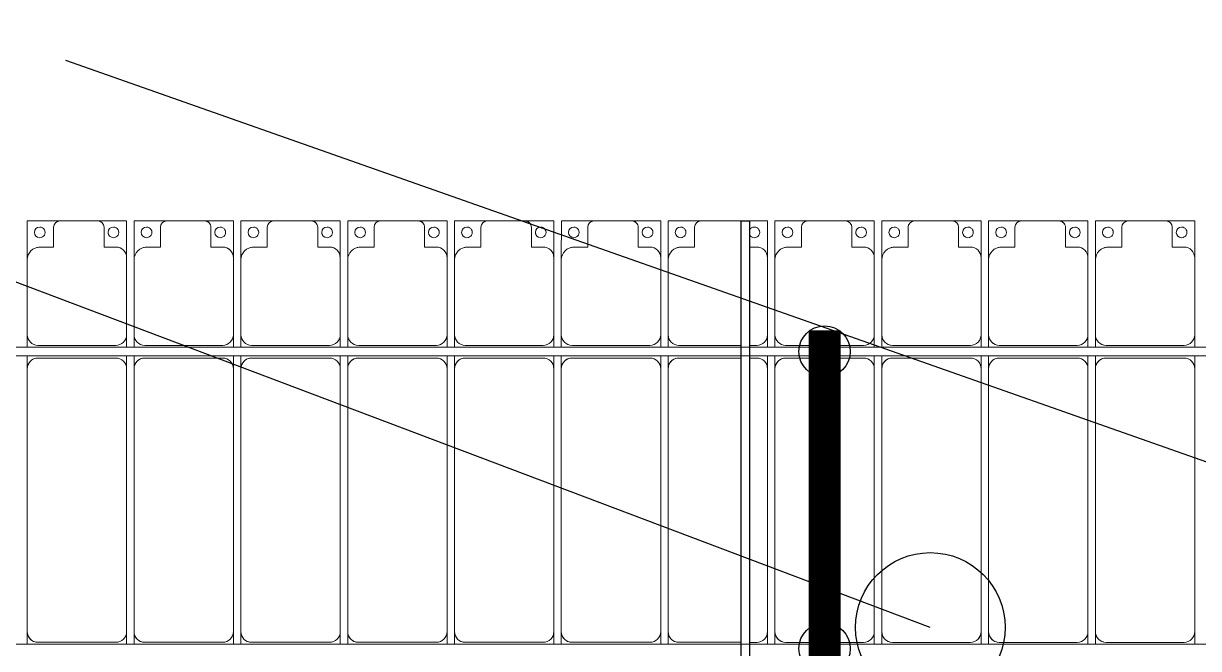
# Model space of a CAD drawing. Header units: millimetres. Extents: x -147246 to 112336, y -213734 to -86506.
# Drawn here: x -137864 to -132364, y -94556 to -91631 of the extents above; entities that cross this region are included whole.
import ezdxf

# ---------------------------------------------------------------- set-up
doc = ezdxf.new("R2010")
doc.units = ezdxf.units.MM
doc.layers.add('A-GENM', color=13, linetype='Continuous', lineweight=9)
doc.layers.add('S-BEAM', color=12, linetype='Continuous', lineweight=9)
for name, color, linetype in [('GC-BICH NEO', 6, 'Continuous'), ('GC-DAY NEO', 5, 'Continuous'), ('GC-HOP 40x60 GIA CUONG', 1, 'Continuous')]:
    doc.layers.add(name, color=color, linetype=linetype)

# ---------------------------------------------------------------- blocks, each defined once
blk = doc.blocks.new('Dải phao đi lại kèm đỡ invester - DẢI PHAO ĐI LẠI-15551-BỐ TRÍ KHUNG KẾT CẤU BÈ PIN 05')
at = {"layer": 'A-GENM', "color": 7}
for p, q in [((2258.4, 1312.2), (2411.8, 1312.2)), ((2258.4, 1129.7), (2258.4, 1312.2)), ((2381.8, 1282.2), (2381.8, 1189.7)), ((2588.2, 1312.2), (2411.8, 1312.2)), ((2588.2, 1312.2), (2723.4, 1312.2)), ((2618.2, 1189.7), (2618.2, 1282.2)), ((2723.4, 1312.2), (2723.4, 1139.7)), ((2758.4, 1312.2), (2911.8, 1312.2)), ((2758.4, 1129.7), (2758.4, 1312.2)), ((2881.8, 1282.2), (2881.8, 1189.7)), ((3088.2, 1312.2), (2911.8, 1312.2)), ((3088.2, 1312.2), (3223.4, 1312.2)), ((3118.2, 1189.7), (3118.2, 1282.2)), ((3223.4, 1312.2), (3223.4, 1139.7)), ((3258.4, 1312.2), (3411.8, 1312.2)), ((3258.4, 1129.7), (3258.4, 1312.2)), ((3381.8, 1282.2), (3381.8, 1189.7)), ((3588.2, 1312.2), (3411.8, 1312.2)), ((3588.2, 1312.2), (3723.4, 1312.2)), ((3618.2, 1189.7), (3618.2, 1282.2)), ((3723.4, 1312.2), (3723.4, 1139.7)), ((3758.4, 1312.2), (3911.8, 1312.2)), ((3758.4, 1129.7), (3758.4, 1312.2)), ((3881.8, 1282.2), (3881.8, 1189.7)), ((4088.2, 1312.2), (3911.8, 1312.2)), ((4088.2, 1312.2), (4223.4, 1312.2)), ((4118.2, 1189.7), (4118.2, 1282.2)), ((4223.4, 1312.2), (4223.4, 1139.7)), ((4258.4, 1312.2), (4411.8, 1312.2)), ((4258.4, 1129.7), (4258.4, 1312.2)), ((4381.8, 1282.2), (4381.8, 1189.7)), ((4588.2, 1312.2), (4411.8, 1312.2)), ((4588.2, 1312.2), (4723.4, 1312.2)), ((4618.2, 1189.7), (4618.2, 1282.2)), ((4723.4, 1312.2), (4723.4, 1139.7)), ((4758.4, 1312.2), (4911.8, 1312.2)), ((4758.4, 1129.7), (4758.4, 1312.2)), ((4881.8, 1282.2), (4881.8, 1189.7)), ((5088.2, 1312.2), (4911.8, 1312.2)), ((5088.2, 1312.2), (5223.4, 1312.2)), ((5118.2, 1189.7), (5118.2, 1282.2)), ((5223.4, 1312.2), (5223.4, 1139.7)), ((5258.4, 1312.2), (5411.8, 1312.2)), ((5258.4, 1129.7), (5258.4, 1312.2)), ((5381.8, 1282.2), (5381.8, 1189.7)), ((5588.2, 1312.2), (5411.8, 1312.2)), ((5588.2, 1312.2), (5599.8, 1312.2)), ((5639.8, 1312.2), (5723.4, 1312.2)), ((5723.4, 1312.2), (5723.4, 1139.7)), ((5758.4, 1312.2), (5911.8, 1312.2)), ((5758.4, 1129.7), (5758.4, 1312.2)), ((5881.8, 1282.2), (5881.8, 1189.7)), ((6088.2, 1312.2), (5911.8, 1312.2)), ((6088.2, 1312.2), (6223.4, 1312.2)), ((6118.2, 1189.7), (6118.2, 1282.2)), ((6223.4, 1312.2), (6223.4, 1139.7)), ((6258.4, 1312.2), (6411.8, 1312.2)), ((6258.4, 1129.7), (6258.4, 1312.2)), ((6381.8, 1282.2), (6381.8, 1189.7)), ((6588.2, 1312.2), (6411.8, 1312.2)), ((6588.2, 1312.2), (6723.4, 1312.2)), ((6618.2, 1189.7), (6618.2, 1282.2)), ((6723.4, 1312.2), (6723.4, 1139.7)), ((6758.4, 1312.2), (6911.8, 1312.2)), ((6758.4, 1129.7), (6758.4, 1312.2)), ((6881.8, 1282.2), (6881.8, 1189.7)), ((7088.2, 1312.2), (6911.8, 1312.2)), ((7088.2, 1312.2), (7223.4, 1312.2)), ((7118.2, 1189.7), (7118.2, 1282.2)), ((7223.4, 1312.2), (7223.4, 1139.7)), ((7258.4, 1312.2), (7411.8, 1312.2)), ((7258.4, 1129.7), (7258.4, 1312.2)), ((7381.8, 1282.2), (7381.8, 1189.7)), ((7588.2, 1312.2), (7411.8, 1312.2)), ((7588.2, 1312.2), (7723.4, 1312.2)), ((7618.2, 1189.7), (7618.2, 1282.2)), ((7723.4, 1312.2), (7723.4, 1139.7)), ((2381.8, 1189.7), (2318.4, 1189.7)), ((2673.4, 1189.7), (2618.2, 1189.7)), ((2881.8, 1189.7), (2818.4, 1189.7)), ((3173.4, 1189.7), (3118.2, 1189.7)), ((3381.8, 1189.7), (3318.4, 1189.7)), ((3673.4, 1189.7), (3618.2, 1189.7)), ((3881.8, 1189.7), (3818.4, 1189.7)), ((4173.4, 1189.7), (4118.2, 1189.7)), ((4381.8, 1189.7), (4318.4, 1189.7)), ((4673.4, 1189.7), (4618.2, 1189.7)), ((4881.8, 1189.7), (4818.4, 1189.7)), ((5173.4, 1189.7), (5118.2, 1189.7)), ((5381.8, 1189.7), (5318.4, 1189.7)), ((5673.4, 1189.7), (5639.8, 1189.7)), ((5881.8, 1189.7), (5818.4, 1189.7)), ((6173.4, 1189.7), (6118.2, 1189.7)), ((6381.8, 1189.7), (6318.4, 1189.7)), ((6673.4, 1189.7), (6618.2, 1189.7)), ((6881.8, 1189.7), (6818.4, 1189.7)), ((7173.4, 1189.7), (7118.2, 1189.7)), ((7381.8, 1189.7), (7318.4, 1189.7)), ((7673.4, 1189.7), (7618.2, 1189.7)), ((2258.4, 1129.7), (2258.4, 779.7)), ((2723.4, 779.7), (2723.4, 1139.7)), ((2758.4, 1129.7), (2758.4, 779.7)), ((3223.4, 779.7), (3223.4, 1139.7)), ((3258.4, 1129.7), (3258.4, 779.7)), ((3723.4, 779.7), (3723.4, 1139.7)), ((3758.4, 1129.7), (3758.4, 779.7)), ((4223.4, 779.7), (4223.4, 1139.7)), ((4258.4, 1129.7), (4258.4, 779.7)), ((4723.4, 779.7), (4723.4, 1139.7)), ((4758.4, 1129.7), (4758.4, 779.7)), ((5223.4, 779.7), (5223.4, 1139.7)), ((5258.4, 1129.7), (5258.4, 779.7)), ((5723.4, 779.7), (5723.4, 1139.7)), ((5758.4, 1129.7), (5758.4, 779.7)), ((6223.4, 779.7), (6223.4, 1139.7)), ((6258.4, 1129.7), (6258.4, 779.7)), ((6723.4, 779.7), (6723.4, 1139.7)), ((6758.4, 1129.7), (6758.4, 779.7)), ((7223.4, 779.7), (7223.4, 1139.7)), ((7258.4, 1129.7), (7258.4, 779.7)), ((7723.4, 779.7), (7723.4, 1139.7)), ((2258.4, 721.1), (2258.4, 779.7)), ((2723.4, 779.7), (2723.4, 721.1)), ((2758.4, 721.1), (2758.4, 779.7)), ((3223.4, 779.7), (3223.4, 721.1)), ((3258.4, 721.1), (3258.4, 779.7)), ((3723.4, 779.7), (3723.4, 721.1)), ((3758.4, 721.1), (3758.4, 779.7)), ((4223.4, 779.7), (4223.4, 721.1)), ((4258.4, 721.1), (4258.4, 779.7)), ((4723.4, 779.7), (4723.4, 721.1)), ((4758.4, 721.1), (4758.4, 779.7)), ((5223.4, 779.7), (5223.4, 721.1)), ((5258.4, 721.1), (5258.4, 779.7)), ((5723.4, 779.7), (5723.4, 721.1)), ((5758.4, 721.1), (5758.4, 779.7)), ((6223.4, 779.7), (6223.4, 721.1)), ((6258.4, 721.1), (6258.4, 779.7)), ((6723.4, 779.7), (6723.4, 721.1)), ((6758.4, 721.1), (6758.4, 779.7)), ((7223.4, 779.7), (7223.4, 721.1)), ((7258.4, 721.1), (7258.4, 779.7)), ((7723.4, 779.7), (7723.4, 721.1)), ((2308.4, 729.7), (2673.4, 729.7)), ((2808.4, 729.7), (3173.4, 729.7)), ((3308.4, 729.7), (3673.4, 729.7)), ((3808.4, 729.7), (4173.4, 729.7)), ((4308.4, 729.7), (4673.4, 729.7)), ((4808.4, 729.7), (5173.4, 729.7)), ((5308.4, 729.7), (5599.8, 729.7)), ((5639.8, 729.7), (5673.4, 729.7)), ((5808.4, 729.7), (6173.4, 729.7)), ((6308.4, 729.7), (6673.4, 729.7)), ((6808.4, 729.7), (7173.4, 729.7)), ((7308.4, 729.7), (7673.4, 729.7)), ((2258.4, 620.3), (2258.4, 681.1)), ((2673.4, 670.3), (2308.4, 670.3)), ((2723.4, 681.1), (2723.4, 620.3)), ((2758.4, 620.3), (2758.4, 681.1)), ((3173.4, 670.3), (2808.4, 670.3)), ((3223.4, 681.1), (3223.4, 620.3)), ((3258.4, 620.3), (3258.4, 681.1)), ((3673.4, 670.3), (3308.4, 670.3)), ((3723.4, 681.1), (3723.4, 620.3)), ((3758.4, 620.3), (3758.4, 681.1)), ((4173.4, 670.3), (3808.4, 670.3)), ((4223.4, 681.1), (4223.4, 620.3)), ((4258.4, 620.3), (4258.4, 681.1)), ((4673.4, 670.3), (4308.4, 670.3)), ((4723.4, 681.1), (4723.4, 620.3)), ((4758.4, 620.3), (4758.4, 681.1)), ((5173.4, 670.3), (4808.4, 670.3)), ((5223.4, 681.1), (5223.4, 620.3)), ((5258.4, 620.3), (5258.4, 681.1)), ((5599.8, 670.3), (5308.4, 670.3)), ((5673.4, 670.3), (5639.8, 670.3)), ((5723.4, 681.1), (5723.4, 620.3)), ((5758.4, 620.3), (5758.4, 681.1)), ((6173.4, 670.3), (5808.4, 670.3)), ((6223.4, 681.1), (6223.4, 620.3)), ((6258.4, 620.3), (6258.4, 681.1)), ((6673.4, 670.3), (6308.4, 670.3)), ((6723.4, 681.1), (6723.4, 620.3)), ((6758.4, 620.3), (6758.4, 681.1)), ((7173.4, 670.3), (6808.4, 670.3)), ((7223.4, 681.1), (7223.4, 620.3)), ((7258.4, 620.3), (7258.4, 681.1)), ((7673.4, 670.3), (7308.4, 670.3)), ((7723.4, 681.1), (7723.4, 620.3)), ((2258.4, 620.3), (2258.4, -610.3)), ((2723.4, -610.3), (2723.4, 620.3)), ((2758.4, 620.3), (2758.4, -610.3)), ((3223.4, -610.3), (3223.4, 620.3)), ((3258.4, 620.3), (3258.4, -610.3)), ((3723.4, -610.3), (3723.4, 620.3)), ((3758.4, 620.3), (3758.4, -610.3)), ((4223.4, -610.3), (4223.4, 620.3)), ((4258.4, 620.3), (4258.4, -610.3)), ((4723.4, -610.3), (4723.4, 620.3)), ((4758.4, 620.3), (4758.4, -610.3)), ((5223.4, -610.3), (5223.4, 620.3)), ((5258.4, 620.3), (5258.4, -610.3)), ((5723.4, -610.3), (5723.4, 620.3)), ((5758.4, 620.3), (5758.4, -610.3)), ((6223.4, -610.3), (6223.4, 620.3)), ((6258.4, 620.3), (6258.4, -610.3)), ((6723.4, -610.3), (6723.4, 620.3)), ((6758.4, 620.3), (6758.4, -610.3)), ((7223.4, -610.3), (7223.4, 620.3)), ((7258.4, 620.3), (7258.4, -610.3)), ((7723.4, -610.3), (7723.4, 620.3)), ((2258.4, -668.9), (2258.4, -610.3)), ((2723.4, -610.3), (2723.4, -668.9)), ((2758.4, -668.9), (2758.4, -610.3)), ((3223.4, -610.3), (3223.4, -668.9)), ((3258.4, -668.9), (3258.4, -610.3)), ((3723.4, -610.3), (3723.4, -668.9)), ((3758.4, -668.9), (3758.4, -610.3)), ((4223.4, -610.3), (4223.4, -668.9)), ((4258.4, -668.9), (4258.4, -610.3)), ((4723.4, -610.3), (4723.4, -668.9)), ((4758.4, -668.9), (4758.4, -610.3)), ((5223.4, -610.3), (5223.4, -668.9)), ((5258.4, -668.9), (5258.4, -610.3)), ((5723.4, -610.3), (5723.4, -668.9)), ((5758.4, -668.9), (5758.4, -610.3)), ((6223.4, -610.3), (6223.4, -668.9)), ((6258.4, -668.9), (6258.4, -610.3)), ((6723.4, -610.3), (6723.4, -668.9)), ((6758.4, -668.9), (6758.4, -610.3)), ((7223.4, -610.3), (7223.4, -668.9)), ((7258.4, -668.9), (7258.4, -610.3)), ((7723.4, -610.3), (7723.4, -668.9)), ((2308.4, -660.3), (2673.4, -660.3)), ((2808.4, -660.3), (3173.4, -660.3)), ((3308.4, -660.3), (3673.4, -660.3)), ((3808.4, -660.3), (4173.4, -660.3)), ((4308.4, -660.3), (4673.4, -660.3)), ((4808.4, -660.3), (5173.4, -660.3)), ((5308.4, -660.3), (5599.8, -660.3)), ((5639.8, -660.3), (5673.4, -660.3)), ((5808.4, -660.3), (6173.4, -660.3)), ((6308.4, -660.3), (6673.4, -660.3)), ((6808.4, -660.3), (7173.4, -660.3)), ((7308.4, -660.3), (7673.4, -660.3))]:
    blk.add_line(p, q, dxfattribs=at)
for centre, radius, start, end in [((2316.8, 1258.6), 25, 90, 270), ((2316.8, 1258.6), 25, 270, 90), ((2411.8, 1282.2), 30, 90, 180), ((2411.8, 1282.2), 30, 90, 150), ((2588.2, 1282.2), 30, 0, 90), ((2588.2, 1282.2), 30, 30, 90), ((2661.8, 1258.6), 25, 90, 270), ((2661.8, 1258.6), 25, 270, 90), ((2816.8, 1258.6), 25, 90, 270), ((2816.8, 1258.6), 25, 270, 90), ((2911.8, 1282.2), 30, 90, 180), ((2911.8, 1282.2), 30, 90, 150), ((3088.2, 1282.2), 30, 360, 90), ((3088.2, 1282.2), 30, 30, 90), ((3161.8, 1258.6), 25, 90, 270), ((3161.8, 1258.6), 25, 270, 90), ((3316.8, 1258.6), 25, 90, 270), ((3316.8, 1258.6), 25, 270, 90), ((3411.8, 1282.2), 30, 90, 180), ((3411.8, 1282.2), 30, 90, 150), ((3588.2, 1282.2), 30, 360, 90), ((3588.2, 1282.2), 30, 30, 90), ((3661.8, 1258.6), 25, 90, 270), ((3661.8, 1258.6), 25, 270, 90), ((3816.8, 1258.6), 25, 90, 270), ((3816.8, 1258.6), 25, 270, 90), ((3911.8, 1282.2), 30, 90, 180), ((3911.8, 1282.2), 30, 90, 150), ((4088.2, 1282.2), 30, 360, 90), ((4088.2, 1282.2), 30, 30, 90), ((4161.8, 1258.6), 25, 90, 270), ((4161.8, 1258.6), 25, 270, 90), ((4316.8, 1258.6), 25, 90, 270), ((4316.8, 1258.6), 25, 270, 90), ((4411.8, 1282.2), 30, 90, 180), ((4411.8, 1282.2), 30, 90, 150), ((4588.2, 1282.2), 30, 360, 90), ((4588.2, 1282.2), 30, 30, 90), ((4661.8, 1258.6), 25, 90, 270), ((4661.8, 1258.6), 25, 270, 90), ((4816.8, 1258.6), 25, 90, 270), ((4816.8, 1258.6), 25, 270, 90), ((4911.8, 1282.2), 30, 90, 180), ((4911.8, 1282.2), 30, 90, 150), ((5088.2, 1282.2), 30, 360, 90), ((5088.2, 1282.2), 30, 30, 90), ((5161.8, 1258.6), 25, 90, 270), ((5161.8, 1258.6), 25, 270, 90), ((5316.8, 1258.6), 25, 90, 270), ((5316.8, 1258.6), 25, 270, 90), ((5411.8, 1282.2), 30, 90, 180), ((5411.8, 1282.2), 30, 90, 150), ((5588.2, 1282.2), 30, 75, 90), ((5588.2, 1282.2), 30, 75, 90), ((5661.8, 1258.6), 25, 90, 150), ((5661.8, 1258.6), 25, 270, 90), ((5816.8, 1258.6), 25, 90, 270), ((5816.8, 1258.6), 25, 270, 90), ((5911.8, 1282.2), 30, 90, 180), ((5911.8, 1282.2), 30, 90, 150), ((6088.2, 1282.2), 30, 0, 90), ((6088.2, 1282.2), 30, 30, 90), ((6161.8, 1258.6), 25, 90, 270), ((6161.8, 1258.6), 25, 270, 90), ((6316.8, 1258.6), 25, 90, 270), ((6316.8, 1258.6), 25, 270, 90), ((6411.8, 1282.2), 30, 90, 180), ((6411.8, 1282.2), 30, 90, 150), ((6588.2, 1282.2), 30, 0, 90), ((6588.2, 1282.2), 30, 30, 90), ((6661.8, 1258.6), 25, 90, 270), ((6661.8, 1258.6), 25, 270, 90), ((6816.8, 1258.6), 25, 90, 270), ((6816.8, 1258.6), 25, 270, 90), ((6911.8, 1282.2), 30, 90, 180), ((6911.8, 1282.2), 30, 90, 150), ((7088.2, 1282.2), 30, 360, 90), ((7088.2, 1282.2), 30, 30, 90), ((7161.8, 1258.6), 25, 90, 270), ((7161.8, 1258.6), 25, 270, 90), ((7316.8, 1258.6), 25, 90, 270), ((7316.8, 1258.6), 25, 270, 90), ((7411.8, 1282.2), 30, 90, 180), ((7411.8, 1282.2), 30, 90, 150), ((7588.2, 1282.2), 30, 0, 90), ((7588.2, 1282.2), 30, 30, 90), ((7661.8, 1258.6), 25, 90, 270), ((7661.8, 1258.6), 25, 270, 90), ((2661.8, 1258.6), 25, 180, 195), ((3161.8, 1258.6), 25, 180, 195), ((3661.8, 1258.6), 25, 180, 195), ((4161.8, 1258.6), 25, 180, 195), ((4661.8, 1258.6), 25, 180, 195), ((5161.8, 1258.6), 25, 180, 195), ((5661.8, 1258.6), 25, 210, 270), ((6161.8, 1258.6), 25, 180, 195), ((6661.8, 1258.6), 25, 180, 195), ((7161.8, 1258.6), 25, 180, 195), ((7661.8, 1258.6), 25, 180, 195), ((2318.4, 1129.7), 60, 90, 180), ((2318.4, 1129.7), 60, 90, 120), ((2673.4, 1139.7), 50, 0, 90), ((2673.4, 1139.7), 50, 45, 90), ((2818.4, 1129.7), 60, 90, 180), ((2818.4, 1129.7), 60, 90, 120), ((3173.4, 1139.7), 50, 0, 90), ((3173.4, 1139.7), 50, 45, 90), ((3318.4, 1129.7), 60, 90, 180), ((3318.4, 1129.7), 60, 90, 120), ((3673.4, 1139.7), 50, 0, 90), ((3673.4, 1139.7), 50, 45, 90), ((3818.4, 1129.7), 60, 90, 180), ((3818.4, 1129.7), 60, 90, 120), ((4173.4, 1139.7), 50, 0, 90), ((4173.4, 1139.7), 50, 45, 90), ((4318.4, 1129.7), 60, 90, 180), ((4318.4, 1129.7), 60, 90, 120), ((4673.4, 1139.7), 50, 0, 90), ((4673.4, 1139.7), 50, 45, 90), ((4818.4, 1129.7), 60, 90, 180), ((4818.4, 1129.7), 60, 90, 120), ((5173.4, 1139.7), 50, 0, 90), ((5173.4, 1139.7), 50, 45, 90), ((5318.4, 1129.7), 60, 90, 180), ((5318.4, 1129.7), 60, 90, 120), ((5673.4, 1139.7), 50, 0, 90), ((5673.4, 1139.7), 50, 45, 90), ((5818.4, 1129.7), 60, 90, 180), ((5818.4, 1129.7), 60, 90, 120), ((6173.4, 1139.7), 50, 0, 90), ((6173.4, 1139.7), 50, 45, 90), ((6318.4, 1129.7), 60, 90, 180), ((6318.4, 1129.7), 60, 90, 120), ((6673.4, 1139.7), 50, 0, 90), ((6673.4, 1139.7), 50, 45, 90), ((6818.4, 1129.7), 60, 90, 180), ((6818.4, 1129.7), 60, 90, 120), ((7173.4, 1139.7), 50, 360, 90), ((7173.4, 1139.7), 50, 45, 90), ((7318.4, 1129.7), 60, 90, 180), ((7318.4, 1129.7), 60, 90, 120), ((7673.4, 1139.7), 50, 360, 90), ((7673.4, 1139.7), 50, 45, 90), ((2308.4, 779.7), 50, 180, 270), ((2673.4, 779.7), 50, 270, 0), ((2808.4, 779.7), 50, 180, 270), ((3173.4, 779.7), 50, 270, 0), ((3308.4, 779.7), 50, 180, 270), ((3673.4, 779.7), 50, 270, 0), ((3808.4, 779.7), 50, 180, 270), ((4173.4, 779.7), 50, 270, 0), ((4308.4, 779.7), 50, 180, 270), ((4673.4, 779.7), 50, 270, 0), ((4808.4, 779.7), 50, 180, 270), ((5173.4, 779.7), 50, 270, 0), ((5308.4, 779.7), 50, 180, 270), ((5673.4, 779.7), 50, 270, 0), ((5808.4, 779.7), 50, 180, 270), ((6173.4, 779.7), 50, 270, 0), ((6308.4, 779.7), 50, 180, 270), ((6673.4, 779.7), 50, 270, 0), ((6808.4, 779.7), 50, 180, 270), ((7173.4, 779.7), 50, 270, 0), ((7308.4, 779.7), 50, 180, 270), ((7673.4, 779.7), 50, 270, 0), ((2308.4, 779.7), 50, 225, 270), ((2673.4, 779.7), 50, 270, 315), ((2808.4, 779.7), 50, 225, 270), ((3173.4, 779.7), 50, 270, 315), ((3308.4, 779.7), 50, 225, 270), ((3673.4, 779.7), 50, 270, 315), ((3808.4, 779.7), 50, 225, 270), ((4173.4, 779.7), 50, 270, 315), ((4308.4, 779.7), 50, 225, 270), ((4673.4, 779.7), 50, 270, 315), ((4808.4, 779.7), 50, 225, 270), ((5173.4, 779.7), 50, 270, 315), ((5308.4, 779.7), 50, 225, 270), ((5673.4, 779.7), 50, 270, 315), ((5808.4, 779.7), 50, 225, 270), ((6173.4, 779.7), 50, 270, 315), ((6308.4, 779.7), 50, 225, 270), ((6673.4, 779.7), 50, 270, 315), ((6808.4, 779.7), 50, 225, 270), ((7173.4, 779.7), 50, 270, 315), ((7308.4, 779.7), 50, 225, 270), ((7673.4, 779.7), 50, 270, 315), ((2308.4, 620.3), 50, 90, 180), ((2308.4, 620.3), 50, 90, 165), ((2673.4, 620.3), 50, 360, 90), ((2673.4, 620.3), 50, 360, 90), ((2808.4, 620.3), 50, 90, 180), ((2808.4, 620.3), 50, 90, 165), ((3173.4, 620.3), 50, 360, 90), ((3173.4, 620.3), 50, 360, 90), ((3308.4, 620.3), 50, 90, 180), ((3308.4, 620.3), 50, 90, 165), ((3673.4, 620.3), 50, 360, 90), ((3673.4, 620.3), 50, 360, 90), ((3808.4, 620.3), 50, 90, 180), ((3808.4, 620.3), 50, 90, 165), ((4173.4, 620.3), 50, 360, 90), ((4173.4, 620.3), 50, 360, 90), ((4308.4, 620.3), 50, 90, 180), ((4308.4, 620.3), 50, 90, 165), ((4673.4, 620.3), 50, 360, 90), ((4673.4, 620.3), 50, 360, 90), ((4808.4, 620.3), 50, 90, 180), ((4808.4, 620.3), 50, 90, 165), ((5173.4, 620.3), 50, 360, 90), ((5173.4, 620.3), 50, 360, 90), ((5308.4, 620.3), 50, 90, 180), ((5308.4, 620.3), 50, 90, 165), ((5673.4, 620.3), 50, 360, 90), ((5673.4, 620.3), 50, 360, 90), ((5808.4, 620.3), 50, 90, 180), ((5808.4, 620.3), 50, 121.7984, 165), ((5808.4, 620.3), 50, 90, 120), ((6173.4, 620.3), 50, 360, 90), ((6173.4, 620.3), 50, 360, 90), ((6308.4, 620.3), 50, 90, 180), ((6308.4, 620.3), 50, 90, 165), ((6673.4, 620.3), 50, 360, 90), ((6673.4, 620.3), 50, 360, 90), ((6808.4, 620.3), 50, 90, 180), ((6808.4, 620.3), 50, 90, 165), ((7173.4, 620.3), 50, 360, 90), ((7173.4, 620.3), 50, 360, 90), ((7308.4, 620.3), 50, 90, 180), ((7308.4, 620.3), 50, 90, 165), ((7673.4, 620.3), 50, 360, 90), ((7673.4, 620.3), 50, 360, 90), ((2308.4, -610.3), 50, 180, 270), ((2308.4, -610.3), 50, 180, 255), ((2673.4, -610.3), 50, 270, 0), ((2673.4, -610.3), 50, 315, 0), ((2808.4, -610.3), 50, 180, 270), ((2808.4, -610.3), 50, 180, 255), ((3173.4, -610.3), 50, 270, 0), ((3173.4, -610.3), 50, 315, 0), ((3308.4, -610.3), 50, 180, 270), ((3308.4, -610.3), 50, 180, 255), ((3673.4, -610.3), 50, 270, 0), ((3673.4, -610.3), 50, 315, 0), ((3808.4, -610.3), 50, 180, 270), ((3808.4, -610.3), 50, 180, 255), ((4173.4, -610.3), 50, 270, 360), ((4173.4, -610.3), 50, 315, 0), ((4308.4, -610.3), 50, 180, 270), ((4308.4, -610.3), 50, 180, 255), ((4673.4, -610.3), 50, 270, 0), ((4673.4, -610.3), 50, 315, 0), ((4808.4, -610.3), 50, 180, 270), ((4808.4, -610.3), 50, 180, 255), ((5173.4, -610.3), 50, 270, 360), ((5173.4, -610.3), 50, 315, 0), ((5308.4, -610.3), 50, 180, 270), ((5308.4, -610.3), 50, 180, 255), ((5673.4, -610.3), 50, 270, 0), ((5673.4, -610.3), 50, 315, 0), ((5808.4, -610.3), 50, 180, 270), ((5808.4, -610.3), 50, 180, 255), ((6173.4, -610.3), 50, 270, 360), ((6173.4, -610.3), 50, 315, 0), ((6308.4, -610.3), 50, 180, 270), ((6308.4, -610.3), 50, 180, 255), ((6673.4, -610.3), 50, 270, 360), ((6673.4, -610.3), 50, 315, 0), ((6808.4, -610.3), 50, 180, 270), ((6808.4, -610.3), 50, 180, 255), ((7173.4, -610.3), 50, 270, 360), ((7173.4, -610.3), 50, 315, 0), ((7308.4, -610.3), 50, 180, 270), ((7308.4, -610.3), 50, 180, 255), ((7673.4, -610.3), 50, 270, 0), ((7673.4, -610.3), 50, 315, 0)]:
    blk.add_arc(centre, radius, start, end, dxfattribs=at)
blk = doc.blocks.new('Dầm C52 - Dầm C52-18760-BỐ TRÍ KHUNG KẾT CẤU BÈ PIN 05')
at = {"layer": 'S-BEAM', "color": 1}
for p, q in [((-74474.317946, 20), (74474.317946, 20)), ((74474.317946, -20), (-74474.317946, -20))]:
    blk.add_line(p, q, dxfattribs=at)
blk = doc.blocks.new('Dầm C52 - Dầm C52-18761-BỐ TRÍ KHUNG KẾT CẤU BÈ PIN 05')
at = {"layer": 'S-BEAM', "color": 1}
blk.add_line((74474.3, -20), (-74474.3, -20), dxfattribs=at)
blk = doc.blocks.new('Dầm C52 - Hộp 40x60-38180-BỐ TRÍ KHUNG KẾT CẤU BÈ PIN 05')
at = {"layer": 'S-BEAM', "color": 3, "lineweight": 25}
for p, q in [((-38419.7, -20), (-38419.7, 20)), ((-38419.7, 20), (38419.7, 20)), ((38419.7, -20), (-38419.7, -20))]:
    blk.add_line(p, q, dxfattribs=at)
blk = doc.blocks.new('HOBANMONG_BEPIN 5_rvt-1-BỐ TRÍ KHUNG KẾT CẤU BÈ PIN 05')
at = {"layer": 'A-GENM', "color": 3, "lineweight": 25, "rotation": 359.9997710135151}
blk.add_blockref('Dải phao đi lại kèm đỡ invester - DẢI PHAO ĐI LẠI-15551-BỐ TRÍ KHUNG KẾT CẤU BÈ PIN 05', (-140105.3, -93866.7), dxfattribs=at)
at = {"layer": 'S-BEAM', "color": 3, "lineweight": 25}
for name, p, rotation in [('Dầm C52 - Hộp 40x60-38180-BỐ TRÍ KHUNG KẾT CẤU BÈ PIN 05', (-134485.6, -130974.3), 269.9997710125197), ('Dầm C52 - Dầm C52-18760-BỐ TRÍ KHUNG KẾT CẤU BÈ PIN 05', (-66079.8, -93165.9), 179.9997710135151), ('Dầm C52 - Dầm C52-18761-BỐ TRÍ KHUNG KẾT CẤU BÈ PIN 05', (-66079.8, -94555.9), 179.9997710135151)]:
    blk.add_blockref(name, p, dxfattribs=dict(at, rotation=rotation))

msp = doc.modelspace()

# ---------------------------------------------------------------- linework, layer by layer
at = {"layer": 'GC-BICH NEO'}
msp.add_circle((-133619.8, -94457.1), 350, dxfattribs=at)
at = {"layer": 'GC-DAY NEO'}
for p, q in [((-133619.8, -94457.1), (-141103.8, -91630.5)), ((-130119.8, -94459.4), (-137666.3, -91804.2))]:
    msp.add_line(p, q, dxfattribs=at)
at = {"layer": 'GC-HOP 40x60 GIA CUONG', "const_width": 150}
msp.add_lwpolyline([(-134114.6, -108065.9), (-134114.6, -93065.9)], dxfattribs=at)
at = {"layer": 'GC-HOP 40x60 GIA CUONG'}
for centre in [(-134114.6, -93165.9), (-134114.6, -94555.9)]:
    msp.add_circle(centre, 120, dxfattribs=at)

# ---------------------------------------------------------------- block references
at = {"lineweight": 5}
msp.add_blockref('HOBANMONG_BEPIN 5_rvt-1-BỐ TRÍ KHUNG KẾT CẤU BÈ PIN 05', (0, 0), dxfattribs=at)

doc.saveas('drawing.dxf')
